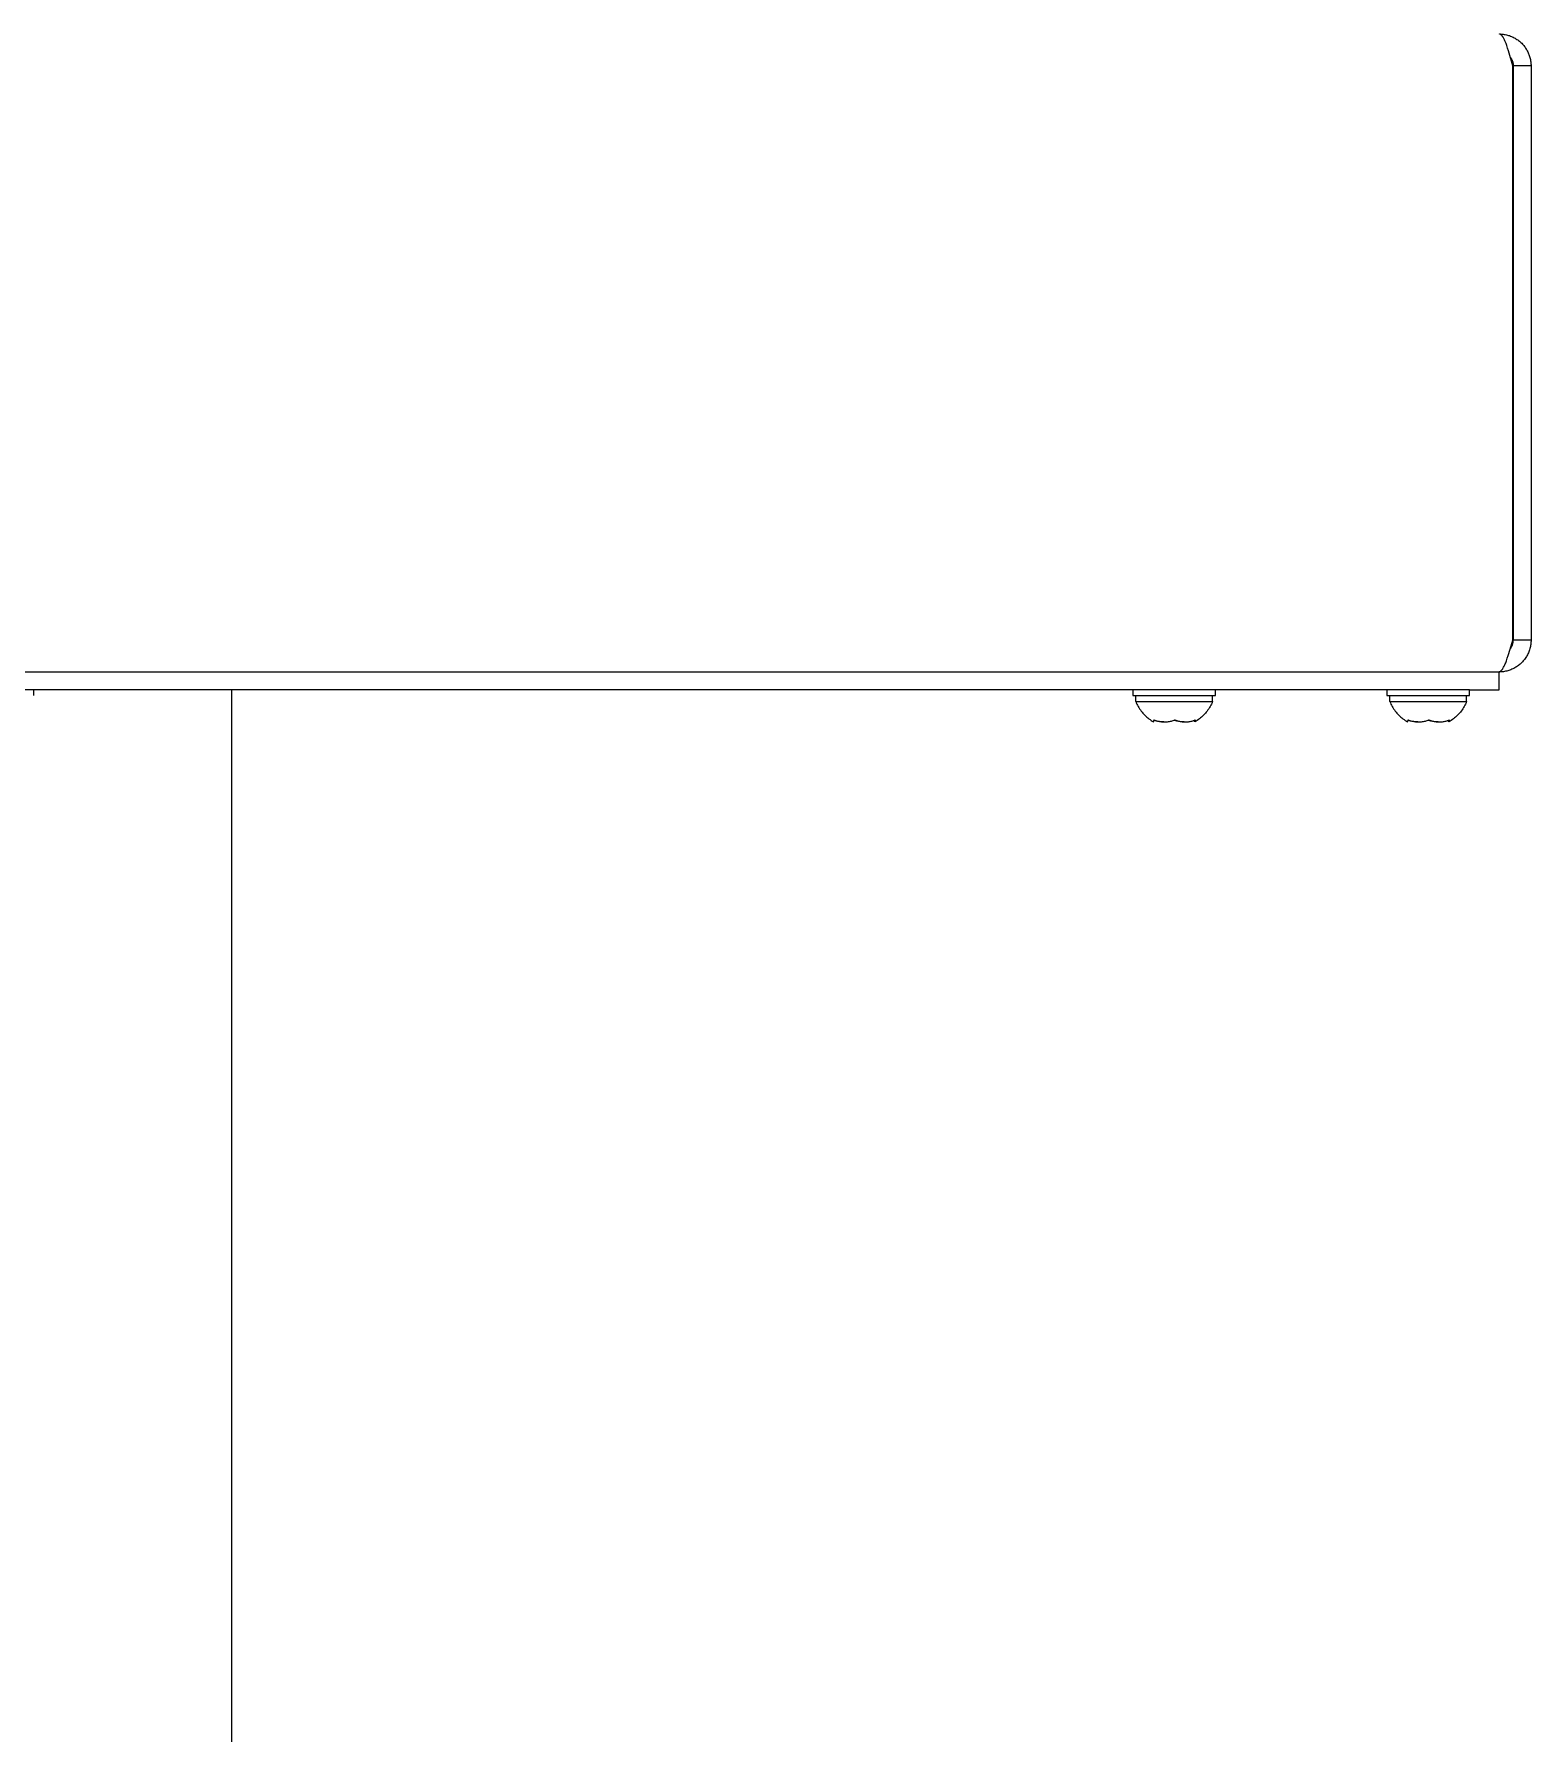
# Model space of a CAD drawing. Header units: millimetres. Extents: x -2542 to 6192, y -257 to 5845.
# Drawn here: x -48.7 to 204.7, y 3750.3 to 4037.9 of the extents above; entities that cross this region are included whole.
import ezdxf

# ---------------------------------------------------------------- set-up
doc = ezdxf.new("R2010")
doc.units = ezdxf.units.MM
doc.header["$MEASUREMENT"] = 0
doc.layers.add('Utwórz2D linie widoczne', color=7, linetype='Continuous', true_color=0x000000)

msp = doc.modelspace()

# ---------------------------------------------------------------- linework, layer by layer
at = {"layer": 'Utwórz2D linie widoczne'}
for p, q in [((199.38, 4037.87), (199.37, 4037.87)), ((199.39, 4037.87), (199.38, 4037.87)), ((199.38, 4037.87), (199.38, 4037.87)), ((199.4, 4037.87), (199.39, 4037.87)), ((199.41, 4037.87), (199.4, 4037.87)), ((199.42, 4037.86), (199.41, 4037.87)), ((199.43, 4037.86), (199.42, 4037.86)), ((199.44, 4037.86), (199.43, 4037.86)), ((199.43, 4037.86), (199.43, 4037.86)), ((199.45, 4037.86), (199.44, 4037.86)), ((199.46, 4037.85), (199.45, 4037.86)), ((199.46, 4037.87), (199.65, 4037.86)), ((199.47, 4037.85), (199.46, 4037.85)), ((199.48, 4037.85), (199.47, 4037.85)), ((199.48, 4037.84), (199.48, 4037.85)), ((199.5, 4037.84), (199.48, 4037.84)), ((199.51, 4037.83), (199.5, 4037.84)), ((199.53, 4037.82), (199.51, 4037.83)), ((199.55, 4037.82), (199.53, 4037.82)), ((199.56, 4037.81), (199.55, 4037.82)), ((199.58, 4037.8), (199.56, 4037.81)), ((199.59, 4037.79), (199.58, 4037.8)), ((199.6, 4037.78), (199.59, 4037.79)), ((199.62, 4037.77), (199.6, 4037.78)), ((199.64, 4037.76), (199.62, 4037.77)), ((199.65, 4037.74), (199.64, 4037.76)), ((199.65, 4037.86), (199.83, 4037.85)), ((199.67, 4037.73), (199.65, 4037.74)), ((199.69, 4037.72), (199.67, 4037.73)), ((199.7, 4037.7), (199.69, 4037.72)), ((199.72, 4037.69), (199.7, 4037.7)), ((199.73, 4037.67), (199.72, 4037.69)), ((199.75, 4037.66), (199.73, 4037.67)), ((199.76, 4037.64), (199.75, 4037.66)), ((199.78, 4037.62), (199.76, 4037.64)), ((199.81, 4037.59), (199.78, 4037.62)), ((199.84, 4037.56), (199.81, 4037.59)), ((199.83, 4037.85), (200.02, 4037.83)), ((199.86, 4037.52), (199.84, 4037.56)), ((199.9, 4037.48), (199.86, 4037.52)), ((199.93, 4037.43), (199.9, 4037.48)), ((199.96, 4037.38), (199.93, 4037.43)), ((199.99, 4037.33), (199.96, 4037.38)), ((200.02, 4037.28), (199.99, 4037.33)), ((200.02, 4037.83), (200.2, 4037.8)), ((200.05, 4037.23), (200.02, 4037.28)), ((200.11, 4037.13), (200.05, 4037.23)), ((200.18, 4037), (200.11, 4037.13)), ((200.24, 4036.86), (200.18, 4037)), ((200.2, 4037.8), (200.38, 4037.77)), ((200.31, 4036.72), (200.24, 4036.86)), ((200.37, 4036.58), (200.31, 4036.72)), ((200.5, 4036.24), (200.37, 4036.58)), ((200.38, 4037.77), (200.56, 4037.73)), ((200.62, 4035.9), (200.5, 4036.24)), ((200.56, 4037.73), (200.73, 4037.69)), ((200.77, 4035.46), (200.62, 4035.9)), ((200.73, 4037.69), (200.9, 4037.64)), ((200.91, 4035.02), (200.77, 4035.46)), ((200.9, 4037.64), (201.07, 4037.59)), ((201.07, 4037.59), (201.23, 4037.53)), ((201.23, 4037.53), (201.4, 4037.46)), ((201.4, 4037.46), (201.56, 4037.39)), ((201.56, 4037.39), (201.72, 4037.32)), ((201.72, 4037.32), (201.88, 4037.24)), ((201.88, 4037.24), (202.03, 4037.15)), ((202.03, 4037.15), (202.18, 4037.06)), ((202.18, 4037.06), (202.33, 4036.96)), ((202.33, 4036.96), (202.48, 4036.86)), ((202.48, 4036.86), (202.62, 4036.76)), ((202.62, 4036.76), (202.76, 4036.65)), ((202.76, 4036.65), (202.89, 4036.53)), ((202.89, 4036.53), (203.02, 4036.42)), ((203.02, 4036.42), (203.15, 4036.29)), ((203.15, 4036.29), (203.27, 4036.17)), ((203.27, 4036.17), (203.39, 4036.03)), ((203.39, 4036.03), (203.51, 4035.9)), ((203.51, 4035.9), (203.62, 4035.76)), ((203.62, 4035.76), (203.72, 4035.62)), ((203.72, 4035.62), (203.82, 4035.47)), ((203.82, 4035.47), (203.92, 4035.33)), ((203.92, 4035.33), (204.01, 4035.17)), ((201.63, 4032.47), (200.91, 4035.02)), ((201.23, 4033.95), (201.28, 4033.88)), ((201.28, 4033.88), (201.32, 4033.81)), ((201.32, 4033.81), (201.37, 4033.74)), ((201.37, 4033.74), (201.41, 4033.67)), ((201.41, 4033.67), (201.45, 4033.6)), ((201.45, 4033.6), (201.49, 4033.52)), ((201.49, 4033.52), (201.53, 4033.45)), ((201.53, 4033.45), (201.56, 4033.37)), ((201.56, 4033.37), (201.59, 4033.29)), ((201.59, 4033.29), (201.61, 4033.21)), ((201.61, 4033.21), (201.64, 4033.13)), ((201.63, 3935.27), (201.63, 4032.47)), ((201.64, 4033.13), (201.66, 4033.05)), ((201.66, 4033.05), (201.68, 4032.97)), ((201.68, 4032.97), (201.69, 4032.89)), ((201.69, 4032.89), (201.71, 4032.81)), ((201.71, 4032.81), (201.72, 4032.72)), ((201.72, 4032.72), (201.73, 4032.64)), ((201.73, 4032.64), (201.73, 4032.56)), ((201.73, 4032.56), (201.73, 4032.47)), ((201.73, 4032.47), (201.73, 3935.27)), ((204.73, 4032.47), (201.73, 4032.47)), ((204.01, 4035.17), (204.09, 4035.02)), ((204.09, 4035.02), (204.17, 4034.86)), ((204.17, 4034.86), (204.25, 4034.7)), ((204.25, 4034.7), (204.32, 4034.54)), ((204.32, 4034.54), (204.38, 4034.38)), ((204.38, 4034.38), (204.44, 4034.21)), ((204.44, 4034.21), (204.5, 4034.04)), ((204.5, 4034.04), (204.55, 4033.87)), ((204.55, 4033.87), (204.59, 4033.7)), ((204.59, 4033.7), (204.63, 4033.53)), ((204.63, 4033.53), (204.66, 4033.35)), ((204.66, 4033.35), (204.68, 4033.18)), ((204.68, 4033.18), (204.7, 4033)), ((204.7, 4033), (204.72, 4032.83)), ((204.72, 4032.83), (204.73, 4032.65)), ((204.73, 4032.65), (204.73, 4032.47)), ((204.73, 4032.47), (204.73, 3935.27)), ((201.19, 3933.71), (201.63, 3935.27)), ((201.62, 3934.56), (201.64, 3934.64)), ((201.64, 3934.64), (201.66, 3934.71)), ((201.66, 3934.71), (201.68, 3934.79)), ((201.68, 3934.79), (201.7, 3934.87)), ((201.7, 3934.87), (201.71, 3934.95)), ((201.71, 3934.95), (201.72, 3935.03)), ((201.72, 3935.03), (201.73, 3935.11)), ((204.73, 3935.27), (201.73, 3935.27)), ((201.73, 3935.19), (201.73, 3935.27)), ((201.73, 3935.11), (201.73, 3935.19)), ((204.7, 3934.72), (204.68, 3934.54)), ((204.72, 3934.91), (204.7, 3934.72)), ((204.73, 3935.09), (204.72, 3934.91)), ((204.73, 3935.27), (204.73, 3935.09)), ((200.44, 3931.43), (200.56, 3931.77)), ((200.56, 3931.77), (200.72, 3932.2)), ((200.72, 3932.2), (200.86, 3932.64)), ((200.86, 3932.64), (201.19, 3933.71)), ((201.21, 3933.78), (201.26, 3933.84)), ((201.26, 3933.84), (201.3, 3933.91)), ((201.3, 3933.91), (201.35, 3933.97)), ((201.35, 3933.97), (201.39, 3934.04)), ((201.39, 3934.04), (201.43, 3934.11)), ((201.43, 3934.11), (201.47, 3934.18)), ((201.47, 3934.18), (201.5, 3934.26)), ((201.5, 3934.26), (201.54, 3934.33)), ((201.54, 3934.33), (201.57, 3934.41)), ((201.57, 3934.41), (201.6, 3934.48)), ((201.6, 3934.48), (201.62, 3934.56)), ((203.4, 3931.73), (203.28, 3931.59)), ((203.52, 3931.87), (203.4, 3931.73)), ((203.63, 3932.01), (203.52, 3931.87)), ((203.74, 3932.16), (203.63, 3932.01)), ((203.85, 3932.31), (203.74, 3932.16)), ((203.94, 3932.47), (203.85, 3932.31)), ((204.04, 3932.63), (203.94, 3932.47)), ((204.13, 3932.79), (204.04, 3932.63)), ((204.21, 3932.95), (204.13, 3932.79)), ((204.28, 3933.12), (204.21, 3932.95)), ((204.35, 3933.29), (204.28, 3933.12)), ((204.42, 3933.47), (204.35, 3933.29)), ((204.48, 3933.64), (204.42, 3933.47)), ((204.53, 3933.82), (204.48, 3933.64)), ((204.58, 3934), (204.53, 3933.82)), ((204.62, 3934.18), (204.58, 3934)), ((204.65, 3934.36), (204.62, 3934.18)), ((204.68, 3934.54), (204.65, 3934.36)), ((-310.6, 3929.87), (199.26, 3929.87)), ((199.26, 3929.87), (199.27, 3929.87)), ((199.27, 3929.87), (199.28, 3929.87)), ((199.28, 3929.87), (199.29, 3929.88)), ((199.28, 3929.87), (199.28, 3929.87)), ((199.29, 3929.88), (199.3, 3929.88)), ((199.3, 3929.88), (199.31, 3929.88)), ((199.3, 3929.87), (199.33, 3929.87)), ((199.31, 3929.88), (199.31, 3929.88)), ((199.31, 3929.88), (199.32, 3929.88)), ((199.32, 3929.88), (199.33, 3929.88)), ((199.33, 3929.87), (199.33, 3929.88)), ((199.52, 3929.88), (199.33, 3929.87)), ((199.33, 3929.88), (199.34, 3929.88)), ((199.33, 3926.87), (199.33, 3929.87)), ((199.34, 3929.88), (199.35, 3929.88)), ((199.35, 3929.88), (199.37, 3929.89)), ((199.35, 3929.88), (199.35, 3929.88)), ((199.37, 3929.89), (199.38, 3929.89)), ((199.38, 3929.89), (199.4, 3929.9)), ((199.4, 3929.9), (199.41, 3929.9)), ((199.41, 3929.9), (199.43, 3929.91)), ((199.43, 3929.91), (199.44, 3929.91)), ((199.44, 3929.91), (199.46, 3929.92)), ((199.46, 3929.92), (199.47, 3929.93)), ((199.47, 3929.93), (199.48, 3929.93)), ((199.48, 3929.93), (199.5, 3929.94)), ((199.5, 3929.94), (199.52, 3929.95)), ((199.52, 3929.95), (199.54, 3929.96)), ((199.7, 3929.89), (199.52, 3929.88)), ((199.54, 3929.96), (199.55, 3929.98)), ((199.55, 3929.98), (199.57, 3929.99)), ((199.57, 3929.99), (199.59, 3930)), ((199.59, 3930), (199.61, 3930.02)), ((199.61, 3930.02), (199.62, 3930.03)), ((199.62, 3930.03), (199.64, 3930.04)), ((199.64, 3930.04), (199.66, 3930.06)), ((199.66, 3930.06), (199.67, 3930.07)), ((199.67, 3930.07), (199.69, 3930.09)), ((199.69, 3930.09), (199.7, 3930.11)), ((199.7, 3930.11), (199.73, 3930.14)), ((199.88, 3929.9), (199.7, 3929.89)), ((199.73, 3930.14), (199.76, 3930.17)), ((199.76, 3930.17), (199.8, 3930.22)), ((199.8, 3930.22), (199.84, 3930.26)), ((199.84, 3930.26), (199.87, 3930.31)), ((199.87, 3930.31), (199.91, 3930.36)), ((200.07, 3929.92), (199.88, 3929.9)), ((199.91, 3930.36), (199.94, 3930.41)), ((199.94, 3930.41), (199.97, 3930.46)), ((199.97, 3930.46), (200.03, 3930.56)), ((200.03, 3930.56), (200.1, 3930.69)), ((200.25, 3929.95), (200.07, 3929.92)), ((200.1, 3930.69), (200.17, 3930.83)), ((200.17, 3930.83), (200.24, 3930.96)), ((200.24, 3930.96), (200.3, 3931.1)), ((200.43, 3929.99), (200.25, 3929.95)), ((200.3, 3931.1), (200.37, 3931.27)), ((200.37, 3931.27), (200.44, 3931.43)), ((200.61, 3930.03), (200.43, 3929.99)), ((200.79, 3930.07), (200.61, 3930.03)), ((200.96, 3930.13), (200.79, 3930.07)), ((201.14, 3930.19), (200.96, 3930.13)), ((201.31, 3930.25), (201.14, 3930.19)), ((201.48, 3930.32), (201.31, 3930.25)), ((201.65, 3930.4), (201.48, 3930.32)), ((201.82, 3930.48), (201.65, 3930.4)), ((201.98, 3930.57), (201.82, 3930.48)), ((202.14, 3930.66), (201.98, 3930.57)), ((202.29, 3930.76), (202.14, 3930.66)), ((202.45, 3930.86), (202.29, 3930.76)), ((202.59, 3930.97), (202.45, 3930.86)), ((202.74, 3931.09), (202.59, 3930.97)), ((202.88, 3931.2), (202.74, 3931.09)), ((203.02, 3931.33), (202.88, 3931.2)), ((203.15, 3931.46), (203.02, 3931.33)), ((203.28, 3931.59), (203.15, 3931.46)), ((194.33, 3926.87), (-305.67, 3926.87)), ((-48.67, 3925.87), (-48.67, 3926.87)), ((-15.17, 3119.7), (-15.17, 3926.87)), ((137.33, 3926.87), (137.33, 3925.87)), ((151.33, 3925.87), (151.33, 3926.87)), ((180.33, 3926.87), (180.33, 3925.87)), ((194.33, 3925.87), (194.33, 3926.87)), ((194.33, 3926.87), (199.33, 3926.87)), ((137.33, 3925.87), (151.33, 3925.87)), ((137.83, 3924.87), (137.83, 3925.87)), ((137.83, 3924.87), (144.33, 3924.87)), ((137.83, 3924.87), (137.92, 3924.66)), ((137.92, 3924.66), (138.02, 3924.45)), ((138.02, 3924.45), (138.12, 3924.24)), ((138.12, 3924.24), (138.24, 3924.04)), ((138.24, 3924.04), (138.35, 3923.83)), ((138.35, 3923.83), (138.48, 3923.64)), ((138.48, 3923.64), (138.61, 3923.45)), ((138.61, 3923.45), (138.75, 3923.26)), ((138.75, 3923.26), (138.89, 3923.08)), ((144.33, 3924.87), (150.83, 3924.87)), ((149.92, 3923.26), (149.77, 3923.08)), ((150.05, 3923.45), (149.92, 3923.26)), ((150.18, 3923.64), (150.05, 3923.45)), ((150.31, 3923.84), (150.18, 3923.64)), ((150.43, 3924.04), (150.31, 3923.84)), ((150.54, 3924.24), (150.43, 3924.04)), ((150.64, 3924.45), (150.54, 3924.24)), ((150.74, 3924.66), (150.64, 3924.45)), ((150.83, 3924.87), (150.74, 3924.66)), ((150.83, 3924.87), (150.83, 3925.87)), ((180.33, 3925.87), (194.33, 3925.87)), ((180.83, 3924.87), (180.83, 3925.87)), ((180.83, 3924.87), (187.33, 3924.87)), ((180.83, 3924.87), (180.92, 3924.66)), ((180.92, 3924.66), (181.02, 3924.45)), ((181.02, 3924.45), (181.12, 3924.24)), ((181.12, 3924.24), (181.24, 3924.04)), ((181.24, 3924.04), (181.35, 3923.83)), ((181.35, 3923.83), (181.48, 3923.64)), ((181.48, 3923.64), (181.61, 3923.45)), ((181.61, 3923.45), (181.75, 3923.26)), ((181.75, 3923.26), (181.89, 3923.08)), ((187.33, 3924.87), (193.83, 3924.87)), ((192.92, 3923.26), (192.77, 3923.08)), ((193.05, 3923.45), (192.92, 3923.26)), ((193.18, 3923.64), (193.05, 3923.45)), ((193.31, 3923.84), (193.18, 3923.64)), ((193.43, 3924.04), (193.31, 3923.84)), ((193.54, 3924.24), (193.43, 3924.04)), ((193.64, 3924.45), (193.54, 3924.24)), ((193.74, 3924.66), (193.64, 3924.45)), ((193.83, 3924.87), (193.74, 3924.66)), ((193.83, 3924.87), (193.83, 3925.87)), ((138.89, 3923.08), (139.04, 3922.9)), ((139.04, 3922.9), (139.2, 3922.72)), ((139.2, 3922.72), (139.36, 3922.56)), ((139.36, 3922.56), (139.52, 3922.39)), ((139.52, 3922.39), (139.7, 3922.24)), ((139.7, 3922.24), (139.87, 3922.09)), ((139.87, 3922.09), (140.05, 3921.94)), ((140.05, 3921.94), (140.24, 3921.8)), ((140.24, 3921.8), (140.43, 3921.67)), ((140.43, 3921.67), (140.63, 3921.54)), ((140.63, 3921.54), (140.83, 3921.42)), ((140.83, 3921.42), (140.84, 3921.44)), ((140.84, 3921.44), (140.85, 3921.45)), ((140.85, 3921.45), (140.86, 3921.46)), ((140.86, 3921.48), (140.87, 3921.49)), ((140.86, 3921.46), (140.86, 3921.48)), ((140.87, 3921.49), (140.88, 3921.51)), ((140.88, 3921.52), (140.89, 3921.54)), ((140.88, 3921.51), (140.88, 3921.52)), ((140.89, 3921.56), (140.9, 3921.57)), ((140.89, 3921.54), (140.89, 3921.56)), ((140.9, 3921.59), (140.91, 3921.6)), ((140.9, 3921.57), (140.9, 3921.59)), ((141.04, 3921.66), (140.91, 3921.71)), ((140.91, 3921.64), (140.92, 3921.65)), ((140.91, 3921.62), (140.91, 3921.64)), ((140.91, 3921.6), (140.91, 3921.62)), ((140.92, 3921.75), (140.92, 3921.77)), ((140.92, 3921.77), (141.07, 3921.71)), ((140.92, 3921.73), (140.92, 3921.75)), ((140.92, 3921.72), (140.92, 3921.73)), ((140.92, 3921.7), (140.92, 3921.72)), ((140.92, 3921.68), (140.92, 3921.7)), ((140.92, 3921.67), (140.92, 3921.68)), ((140.92, 3921.65), (140.92, 3921.67)), ((141.18, 3921.61), (141.04, 3921.66)), ((141.07, 3921.71), (141.23, 3921.65)), ((141.31, 3921.57), (141.18, 3921.61)), ((141.23, 3921.65), (141.39, 3921.61)), ((141.45, 3921.54), (141.31, 3921.57)), ((141.39, 3921.61), (141.55, 3921.56)), ((141.59, 3921.51), (141.45, 3921.54)), ((141.55, 3921.56), (141.71, 3921.53)), ((141.73, 3921.48), (141.59, 3921.51)), ((141.71, 3921.53), (141.87, 3921.49)), ((141.87, 3921.46), (141.73, 3921.48)), ((141.87, 3921.49), (142.04, 3921.47)), ((142.01, 3921.44), (141.87, 3921.46)), ((142.15, 3921.43), (142.01, 3921.44)), ((142.04, 3921.47), (142.2, 3921.45)), ((142.3, 3921.42), (142.15, 3921.43)), ((142.2, 3921.45), (142.37, 3921.43)), ((142.44, 3921.42), (142.3, 3921.42)), ((142.37, 3921.43), (142.53, 3921.42)), ((142.58, 3921.42), (142.44, 3921.42)), ((142.53, 3921.42), (142.7, 3921.42)), ((142.7, 3921.42), (142.87, 3921.42)), ((142.87, 3921.42), (143.03, 3921.43)), ((143.03, 3921.43), (143.2, 3921.45)), ((143.2, 3921.45), (143.36, 3921.47)), ((143.36, 3921.47), (143.53, 3921.49)), ((143.53, 3921.49), (143.69, 3921.52)), ((143.69, 3921.52), (143.85, 3921.56)), ((143.85, 3921.56), (144.01, 3921.6)), ((144.01, 3921.6), (144.17, 3921.65)), ((144.17, 3921.65), (144.33, 3921.71)), ((144.33, 3921.71), (144.41, 3921.74)), ((144.48, 3921.65), (144.33, 3921.71)), ((144.41, 3921.74), (144.49, 3921.77)), ((144.63, 3921.61), (144.48, 3921.65)), ((144.49, 3921.77), (144.63, 3921.71)), ((144.63, 3921.71), (144.78, 3921.66)), ((144.79, 3921.57), (144.63, 3921.61)), ((144.78, 3921.66), (144.92, 3921.61)), ((144.94, 3921.53), (144.79, 3921.57)), ((144.92, 3921.61), (145.07, 3921.57)), ((145.1, 3921.5), (144.94, 3921.53)), ((145.07, 3921.57), (145.22, 3921.53)), ((145.25, 3921.47), (145.1, 3921.5)), ((145.22, 3921.53), (145.37, 3921.5)), ((145.41, 3921.45), (145.25, 3921.47)), ((145.37, 3921.5), (145.52, 3921.47)), ((145.57, 3921.44), (145.41, 3921.45)), ((145.52, 3921.47), (145.67, 3921.45)), ((145.73, 3921.43), (145.57, 3921.44)), ((145.67, 3921.45), (145.82, 3921.44)), ((145.88, 3921.42), (145.73, 3921.43)), ((145.82, 3921.44), (145.97, 3921.43)), ((146.04, 3921.42), (145.88, 3921.42)), ((145.97, 3921.43), (146.13, 3921.42)), ((146.13, 3921.42), (146.28, 3921.42)), ((146.28, 3921.42), (146.43, 3921.43)), ((146.43, 3921.43), (146.58, 3921.44)), ((146.58, 3921.44), (146.73, 3921.45)), ((146.73, 3921.45), (146.89, 3921.47)), ((146.89, 3921.47), (147.04, 3921.5)), ((147.04, 3921.5), (147.18, 3921.53)), ((147.18, 3921.53), (147.33, 3921.57)), ((147.33, 3921.57), (147.48, 3921.61)), ((147.48, 3921.61), (147.62, 3921.66)), ((147.62, 3921.66), (147.77, 3921.71)), ((147.76, 3921.64), (147.75, 3921.71)), ((147.77, 3921.58), (147.76, 3921.64)), ((147.77, 3921.71), (147.91, 3921.77)), ((147.78, 3921.55), (147.77, 3921.58)), ((147.78, 3921.53), (147.78, 3921.55)), ((147.79, 3921.51), (147.78, 3921.53)), ((147.79, 3921.49), (147.79, 3921.51)), ((147.79, 3921.48), (147.79, 3921.49)), ((147.8, 3921.47), (147.79, 3921.48)), ((147.8, 3921.46), (147.8, 3921.47)), ((147.8, 3921.45), (147.8, 3921.46)), ((147.8, 3921.46), (147.8, 3921.46)), ((147.81, 3921.45), (147.8, 3921.45)), ((147.8, 3921.45), (147.8, 3921.45)), ((147.81, 3921.44), (147.81, 3921.45)), ((147.81, 3921.43), (147.81, 3921.44)), ((147.81, 3921.44), (147.81, 3921.44)), ((147.81, 3921.44), (147.81, 3921.44)), ((147.81, 3921.44), (147.81, 3921.44)), ((147.82, 3921.43), (147.81, 3921.43)), ((147.81, 3921.43), (147.81, 3921.43)), ((147.81, 3921.43), (147.81, 3921.43)), ((147.81, 3921.43), (147.81, 3921.43)), ((147.81, 3921.43), (147.81, 3921.43)), ((147.82, 3921.42), (147.82, 3921.43)), ((147.82, 3921.43), (147.82, 3921.43)), ((147.82, 3921.43), (147.82, 3921.43)), ((147.82, 3921.43), (147.82, 3921.43)), ((147.82, 3921.43), (147.82, 3921.43)), ((147.82, 3921.43), (147.82, 3921.43)), ((147.82, 3921.43), (147.82, 3921.43)), ((147.83, 3921.42), (147.82, 3921.42)), ((147.82, 3921.42), (147.82, 3921.42)), ((147.82, 3921.42), (147.82, 3921.42)), ((147.82, 3921.42), (147.82, 3921.42)), ((147.82, 3921.42), (147.82, 3921.42)), ((147.82, 3921.42), (147.82, 3921.42)), ((147.82, 3921.42), (147.82, 3921.42)), ((147.82, 3921.42), (147.82, 3921.42)), ((147.82, 3921.42), (147.82, 3921.42)), ((147.84, 3921.42), (147.83, 3921.42)), ((147.83, 3921.42), (147.83, 3921.42)), ((147.83, 3921.42), (147.83, 3921.42)), ((147.83, 3921.42), (147.83, 3921.42)), ((147.83, 3921.42), (147.83, 3921.42)), ((147.83, 3921.42), (147.83, 3921.42)), ((147.83, 3921.42), (147.83, 3921.42)), ((147.83, 3921.42), (147.83, 3921.42)), ((147.83, 3921.42), (147.83, 3921.42)), ((147.83, 3921.42), (147.83, 3921.42)), ((147.83, 3921.42), (147.83, 3921.42)), ((147.83, 3921.42), (147.83, 3921.42)), ((147.83, 3921.42), (147.83, 3921.42)), ((147.83, 3921.42), (147.83, 3921.42)), ((147.83, 3921.42), (147.83, 3921.42)), ((147.83, 3921.42), (147.83, 3921.42)), ((148.04, 3921.55), (147.84, 3921.43)), ((147.85, 3921.44), (147.84, 3921.43)), ((147.84, 3921.43), (147.84, 3921.43)), ((147.84, 3921.43), (147.84, 3921.43)), ((147.84, 3921.43), (147.84, 3921.43)), ((147.84, 3921.43), (147.84, 3921.43)), ((147.84, 3921.43), (147.84, 3921.43)), ((147.84, 3921.43), (147.84, 3921.43)), ((147.84, 3921.43), (147.84, 3921.43)), ((147.84, 3921.43), (147.84, 3921.43)), ((147.84, 3921.43), (147.84, 3921.43)), ((147.84, 3921.43), (147.84, 3921.43)), ((147.84, 3921.43), (147.84, 3921.43)), ((147.84, 3921.43), (147.84, 3921.43)), ((147.84, 3921.43), (147.84, 3921.42)), ((147.84, 3921.42), (147.84, 3921.42)), ((147.84, 3921.42), (147.84, 3921.42)), ((147.86, 3921.46), (147.85, 3921.46)), ((147.85, 3921.46), (147.85, 3921.45)), ((147.85, 3921.45), (147.85, 3921.45)), ((147.85, 3921.45), (147.85, 3921.44)), ((147.85, 3921.44), (147.85, 3921.44)), ((147.85, 3921.44), (147.85, 3921.44)), ((147.85, 3921.44), (147.85, 3921.44)), ((147.87, 3921.5), (147.86, 3921.48)), ((147.86, 3921.48), (147.86, 3921.47)), ((147.86, 3921.47), (147.86, 3921.46)), ((147.88, 3921.54), (147.87, 3921.52)), ((147.87, 3921.52), (147.87, 3921.5)), ((147.89, 3921.62), (147.88, 3921.57)), ((147.88, 3921.57), (147.88, 3921.54)), ((147.9, 3921.69), (147.89, 3921.62)), ((147.91, 3921.77), (147.9, 3921.69)), ((148.23, 3921.67), (148.04, 3921.55)), ((148.42, 3921.8), (148.23, 3921.67)), ((148.61, 3921.94), (148.42, 3921.8)), ((148.79, 3922.09), (148.61, 3921.94)), ((148.97, 3922.24), (148.79, 3922.09)), ((149.14, 3922.4), (148.97, 3922.24)), ((149.31, 3922.56), (149.14, 3922.4)), ((149.47, 3922.73), (149.31, 3922.56)), ((149.62, 3922.9), (149.47, 3922.73)), ((149.77, 3923.08), (149.62, 3922.9)), ((181.89, 3923.08), (182.04, 3922.9)), ((182.04, 3922.9), (182.2, 3922.72)), ((182.2, 3922.72), (182.36, 3922.56)), ((182.36, 3922.56), (182.52, 3922.39)), ((182.52, 3922.39), (182.7, 3922.24)), ((182.7, 3922.24), (182.87, 3922.09)), ((182.87, 3922.09), (183.05, 3921.94)), ((183.05, 3921.94), (183.24, 3921.8)), ((183.24, 3921.8), (183.43, 3921.67)), ((183.43, 3921.67), (183.63, 3921.54)), ((183.63, 3921.54), (183.83, 3921.42)), ((183.83, 3921.42), (183.84, 3921.44)), ((183.84, 3921.44), (183.85, 3921.45)), ((183.85, 3921.45), (183.86, 3921.46)), ((183.86, 3921.48), (183.87, 3921.49)), ((183.86, 3921.46), (183.86, 3921.48)), ((183.87, 3921.49), (183.88, 3921.51)), ((183.88, 3921.52), (183.89, 3921.54)), ((183.88, 3921.51), (183.88, 3921.52)), ((183.89, 3921.56), (183.9, 3921.57)), ((183.89, 3921.54), (183.89, 3921.56)), ((183.9, 3921.59), (183.91, 3921.6)), ((183.9, 3921.57), (183.9, 3921.59)), ((184.04, 3921.66), (183.91, 3921.71)), ((183.91, 3921.64), (183.92, 3921.65)), ((183.91, 3921.62), (183.91, 3921.64)), ((183.91, 3921.6), (183.91, 3921.62)), ((183.92, 3921.75), (183.92, 3921.77)), ((183.92, 3921.77), (184.07, 3921.71)), ((183.92, 3921.73), (183.92, 3921.75)), ((183.92, 3921.72), (183.92, 3921.73)), ((183.92, 3921.7), (183.92, 3921.72)), ((183.92, 3921.68), (183.92, 3921.7)), ((183.92, 3921.67), (183.92, 3921.68)), ((183.92, 3921.65), (183.92, 3921.67)), ((184.18, 3921.61), (184.04, 3921.66)), ((184.07, 3921.71), (184.23, 3921.65)), ((184.31, 3921.57), (184.18, 3921.61)), ((184.23, 3921.65), (184.39, 3921.61)), ((184.45, 3921.54), (184.31, 3921.57)), ((184.39, 3921.61), (184.55, 3921.56)), ((184.59, 3921.51), (184.45, 3921.54)), ((184.55, 3921.56), (184.71, 3921.53)), ((184.73, 3921.48), (184.59, 3921.51)), ((184.71, 3921.53), (184.87, 3921.49)), ((184.87, 3921.46), (184.73, 3921.48)), ((184.87, 3921.49), (185.04, 3921.47)), ((185.01, 3921.44), (184.87, 3921.46)), ((185.15, 3921.43), (185.01, 3921.44)), ((185.04, 3921.47), (185.2, 3921.45)), ((185.3, 3921.42), (185.15, 3921.43)), ((185.2, 3921.45), (185.37, 3921.43)), ((185.44, 3921.42), (185.3, 3921.42)), ((185.37, 3921.43), (185.53, 3921.42)), ((185.58, 3921.42), (185.44, 3921.42)), ((185.53, 3921.42), (185.7, 3921.42)), ((185.7, 3921.42), (185.87, 3921.42)), ((185.87, 3921.42), (186.03, 3921.43)), ((186.03, 3921.43), (186.2, 3921.45)), ((186.2, 3921.45), (186.36, 3921.47)), ((186.36, 3921.47), (186.53, 3921.49)), ((186.53, 3921.49), (186.69, 3921.52)), ((186.69, 3921.52), (186.85, 3921.56)), ((186.85, 3921.56), (187.01, 3921.6)), ((187.01, 3921.6), (187.17, 3921.65)), ((187.17, 3921.65), (187.33, 3921.71)), ((187.33, 3921.71), (187.41, 3921.74)), ((187.48, 3921.65), (187.33, 3921.71)), ((187.41, 3921.74), (187.49, 3921.77)), ((187.63, 3921.61), (187.48, 3921.65)), ((187.49, 3921.77), (187.63, 3921.71)), ((187.63, 3921.71), (187.78, 3921.66)), ((187.79, 3921.57), (187.63, 3921.61)), ((187.78, 3921.66), (187.92, 3921.61)), ((187.94, 3921.53), (187.79, 3921.57)), ((187.92, 3921.61), (188.07, 3921.57)), ((188.1, 3921.5), (187.94, 3921.53)), ((188.07, 3921.57), (188.22, 3921.53)), ((188.25, 3921.47), (188.1, 3921.5)), ((188.22, 3921.53), (188.37, 3921.5)), ((188.41, 3921.45), (188.25, 3921.47)), ((188.37, 3921.5), (188.52, 3921.47)), ((188.57, 3921.44), (188.41, 3921.45)), ((188.52, 3921.47), (188.67, 3921.45)), ((188.73, 3921.43), (188.57, 3921.44)), ((188.67, 3921.45), (188.82, 3921.44)), ((188.88, 3921.42), (188.73, 3921.43)), ((188.82, 3921.44), (188.97, 3921.43)), ((189.04, 3921.42), (188.88, 3921.42)), ((188.97, 3921.43), (189.13, 3921.42)), ((189.13, 3921.42), (189.28, 3921.42)), ((189.28, 3921.42), (189.43, 3921.43)), ((189.43, 3921.43), (189.58, 3921.44)), ((189.58, 3921.44), (189.73, 3921.45)), ((189.73, 3921.45), (189.89, 3921.47)), ((189.89, 3921.47), (190.04, 3921.5)), ((190.04, 3921.5), (190.18, 3921.53)), ((190.18, 3921.53), (190.33, 3921.57)), ((190.33, 3921.57), (190.48, 3921.61)), ((190.48, 3921.61), (190.62, 3921.66)), ((190.62, 3921.66), (190.77, 3921.71)), ((190.76, 3921.64), (190.75, 3921.71)), ((190.77, 3921.58), (190.76, 3921.64)), ((190.77, 3921.71), (190.91, 3921.77)), ((190.78, 3921.55), (190.77, 3921.58)), ((190.78, 3921.53), (190.78, 3921.55)), ((190.79, 3921.51), (190.78, 3921.53)), ((190.79, 3921.49), (190.79, 3921.51)), ((190.79, 3921.48), (190.79, 3921.49)), ((190.8, 3921.47), (190.79, 3921.48)), ((190.8, 3921.46), (190.8, 3921.47)), ((190.8, 3921.45), (190.8, 3921.46)), ((190.8, 3921.46), (190.8, 3921.46)), ((190.81, 3921.45), (190.8, 3921.45)), ((190.8, 3921.45), (190.8, 3921.45)), ((190.81, 3921.44), (190.81, 3921.45)), ((190.81, 3921.43), (190.81, 3921.44)), ((190.81, 3921.44), (190.81, 3921.44)), ((190.81, 3921.44), (190.81, 3921.44)), ((190.81, 3921.44), (190.81, 3921.44)), ((190.82, 3921.43), (190.81, 3921.43)), ((190.81, 3921.43), (190.81, 3921.43)), ((190.81, 3921.43), (190.81, 3921.43)), ((190.81, 3921.43), (190.81, 3921.43)), ((190.81, 3921.43), (190.81, 3921.43)), ((190.82, 3921.42), (190.82, 3921.43)), ((190.82, 3921.43), (190.82, 3921.43)), ((190.82, 3921.43), (190.82, 3921.43)), ((190.82, 3921.43), (190.82, 3921.43)), ((190.82, 3921.43), (190.82, 3921.43)), ((190.82, 3921.43), (190.82, 3921.43)), ((190.82, 3921.43), (190.82, 3921.43)), ((190.83, 3921.42), (190.82, 3921.42)), ((190.82, 3921.42), (190.82, 3921.42)), ((190.82, 3921.42), (190.82, 3921.42)), ((190.82, 3921.42), (190.82, 3921.42)), ((190.82, 3921.42), (190.82, 3921.42)), ((190.82, 3921.42), (190.82, 3921.42)), ((190.82, 3921.42), (190.82, 3921.42)), ((190.82, 3921.42), (190.82, 3921.42)), ((190.82, 3921.42), (190.82, 3921.42)), ((190.84, 3921.42), (190.83, 3921.42)), ((190.83, 3921.42), (190.83, 3921.42)), ((190.83, 3921.42), (190.83, 3921.42)), ((190.83, 3921.42), (190.83, 3921.42)), ((190.83, 3921.42), (190.83, 3921.42)), ((190.83, 3921.42), (190.83, 3921.42)), ((190.83, 3921.42), (190.83, 3921.42)), ((190.83, 3921.42), (190.83, 3921.42)), ((190.83, 3921.42), (190.83, 3921.42)), ((190.83, 3921.42), (190.83, 3921.42)), ((190.83, 3921.42), (190.83, 3921.42)), ((190.83, 3921.42), (190.83, 3921.42)), ((190.83, 3921.42), (190.83, 3921.42)), ((190.83, 3921.42), (190.83, 3921.42)), ((190.83, 3921.42), (190.83, 3921.42)), ((190.83, 3921.42), (190.83, 3921.42)), ((191.04, 3921.55), (190.84, 3921.43)), ((190.85, 3921.44), (190.84, 3921.43)), ((190.84, 3921.43), (190.84, 3921.43)), ((190.84, 3921.43), (190.84, 3921.43)), ((190.84, 3921.43), (190.84, 3921.43)), ((190.84, 3921.43), (190.84, 3921.43)), ((190.84, 3921.43), (190.84, 3921.43)), ((190.84, 3921.43), (190.84, 3921.43)), ((190.84, 3921.43), (190.84, 3921.43)), ((190.84, 3921.43), (190.84, 3921.43)), ((190.84, 3921.43), (190.84, 3921.43)), ((190.84, 3921.43), (190.84, 3921.43)), ((190.84, 3921.43), (190.84, 3921.43)), ((190.84, 3921.43), (190.84, 3921.43)), ((190.84, 3921.43), (190.84, 3921.42)), ((190.84, 3921.42), (190.84, 3921.42)), ((190.84, 3921.42), (190.84, 3921.42)), ((190.86, 3921.46), (190.85, 3921.46)), ((190.85, 3921.46), (190.85, 3921.45)), ((190.85, 3921.45), (190.85, 3921.45)), ((190.85, 3921.45), (190.85, 3921.44)), ((190.85, 3921.44), (190.85, 3921.44)), ((190.85, 3921.44), (190.85, 3921.44)), ((190.85, 3921.44), (190.85, 3921.44)), ((190.87, 3921.5), (190.86, 3921.48)), ((190.86, 3921.48), (190.86, 3921.47)), ((190.86, 3921.47), (190.86, 3921.46)), ((190.88, 3921.54), (190.87, 3921.52)), ((190.87, 3921.52), (190.87, 3921.5)), ((190.89, 3921.62), (190.88, 3921.57)), ((190.88, 3921.57), (190.88, 3921.54)), ((190.9, 3921.69), (190.89, 3921.62)), ((190.91, 3921.77), (190.9, 3921.69)), ((191.23, 3921.67), (191.04, 3921.55)), ((191.42, 3921.8), (191.23, 3921.67)), ((191.61, 3921.94), (191.42, 3921.8)), ((191.79, 3922.09), (191.61, 3921.94)), ((191.97, 3922.24), (191.79, 3922.09)), ((192.14, 3922.4), (191.97, 3922.24)), ((192.31, 3922.56), (192.14, 3922.4)), ((192.47, 3922.73), (192.31, 3922.56)), ((192.62, 3922.9), (192.47, 3922.73)), ((192.77, 3923.08), (192.62, 3922.9))]:
    msp.add_line(p, q, dxfattribs=at)

doc.saveas('drawing.dxf')
